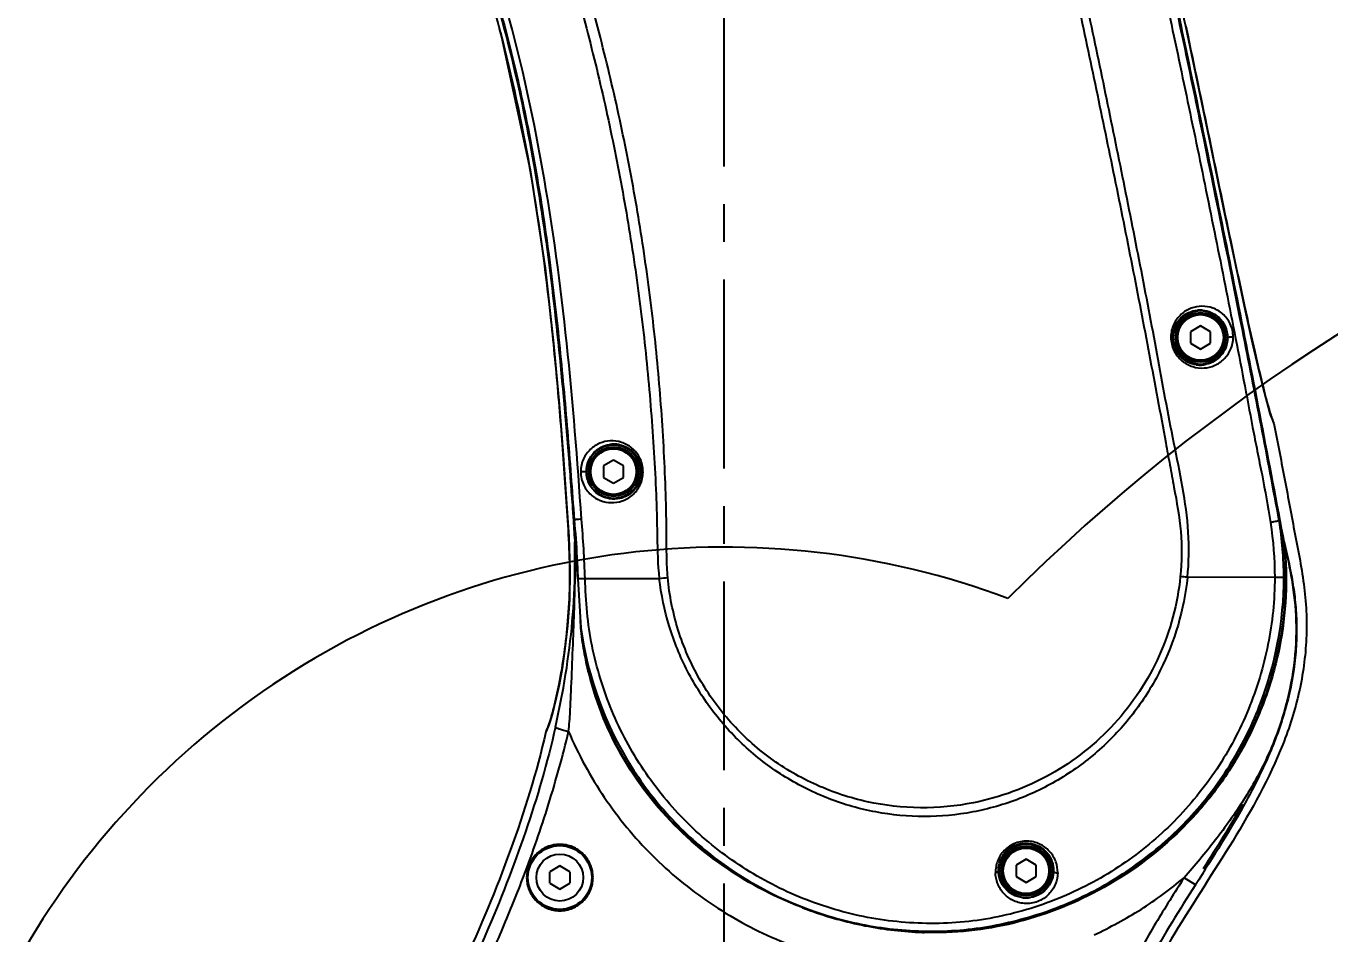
# Model space of a CAD drawing. Header units: millimetres. Extents: x 5828 to 6704, y 123 to 421.
# Drawn here: x 6597.59 to 6610.55, y 342.45 to 351.47 of the extents above; entities that cross this region are included whole.
import ezdxf

# ---------------------------------------------------------------- set-up
doc = ezdxf.new("R2010")
doc.units = ezdxf.units.MM
doc.linetypes.add('CENTER', pattern=[0.6, 0.375, -0.075, 0.075, -0.075])
for name, color, linetype in [('中心线', 7, 'Continuous'), ('外形图', 7, 'Continuous'), ('尺寸标注', 7, 'Continuous'), ('运动范围', 7, 'Continuous')]:
    doc.layers.add(name, color=color, linetype=linetype)
doc.styles.add('微软雅黑', font='msyh.ttc', dxfattribs={"height": 1.5})
doc.dimstyles.new('尺寸标注_1_15比例', dxfattribs={"dimtxt": 1.5, "dimasz": 1.25, "dimexe": 0.5, "dimexo": 0.4, "dimgap": 0.5, "dimtad": 1, "dimdec": 1, "dimlfac": 15, "dimdsep": 46, "dimtxsty": '微软雅黑', "dimcen": 0.09, "dimadec": 0, "dimazin": 0, "dimtp": 0.01, "dimtm": 0.01, "dimtfac": 1, "dimtdec": 1, "dimtofl": 0, "dimtmove": 0, "dimatfit": 3, "dimfxl": 1, "dimtolj": 1, "dimarcsym": 0})

# ---------------------------------------------------------------- blocks, each defined once
blk = doc.blocks.new('*D957')
at = {"layer": 'Defpoints', "color": 0}
for p in [(6604.527, 374.621), (6612.86, 316.241), (6654.467, 316.241)]:
    blk.add_point(p, dxfattribs=at)
at = {"layer": '尺寸标注', "color": 0, "lineweight": -2}
for p, q in [((6604.927, 374.621), (6654.967, 374.621)), ((6654.467, 373.371), (6654.467, 317.491)), ((6613.26, 316.241), (6654.967, 316.241))]:
    blk.add_line(p, q, dxfattribs=at)
at = {"layer": '尺寸标注', "color": 0}
for points in [[(6654.675, 373.371), (6654.259, 373.371), (6654.467, 374.621)], [(6654.259, 317.491), (6654.675, 317.491), (6654.467, 316.241)]]:
    blk.add_solid(points, dxfattribs=at)
at = {"layer": '尺寸标注', "color": 0, "insert": (6653.191, 345.431), "char_height": 1.5, "attachment_point": 5, "rotation": 90, "style": '微软雅黑'}
blk.add_mtext('\\A1;875.7', dxfattribs=at)

msp = doc.modelspace()

# ---------------------------------------------------------------- linework, layer by layer
at = {"layer": '中心线', "linetype": 'CENTER', "ltscale": 5}
msp.add_line((6604.5266, 314.0742), (6604.5266, 362.7169), dxfattribs=at)
at = {"layer": '外形图'}
for p, q in [((6602.3041, 351.4074), (6602.3041, 351.4074)), ((6609.1132, 351.4689), (6609.1325, 351.3776)), ((6609.1132, 351.4689), (6609.1324, 351.3776)), ((6609.1132, 351.4689), (6609.1133, 351.4689)), ((6602.3733, 351.3172), (6602.378, 351.2987)), ((6609.26, 348.4893), (6609.1607, 348.432)), ((6609.1607, 348.432), (6609.1607, 348.3173)), ((6609.3593, 348.432), (6609.26, 348.4893)), ((6609.3593, 348.3173), (6609.3593, 348.432)), ((6609.1607, 348.3173), (6609.26, 348.26)), ((6609.26, 348.26), (6609.3593, 348.3173)), ((6603.4266, 347.156), (6603.3273, 347.0986)), ((6603.5259, 347.0986), (6603.4266, 347.156)), ((6603.3273, 347.0986), (6603.3273, 346.984)), ((6603.3273, 346.984), (6603.4266, 346.9266)), ((6603.4266, 346.9266), (6603.5259, 346.984)), ((6603.5259, 346.984), (6603.5259, 347.0986)), ((6603.0375, 346.3997), (6603.0419, 346.343)), ((6603.0384, 346.3997), (6603.0419, 346.343)), ((6603.0466, 346.333), (6603.0407, 346.3999)), ((6603.0459, 346.3329), (6603.0407, 346.3999)), ((6603.0451, 346.3432), (6603.0418, 346.343)), ((6603.042, 346.3365), (6603.0418, 346.343)), ((6603.0457, 346.3366), (6603.0424, 346.3363)), ((6610.0667, 346.4479), (6610.0775, 346.4014)), ((6610.0775, 346.4014), (6610.0792, 346.3942)), ((6610.0792, 346.3938), (6610.078, 346.4002)), ((6610.0916, 346.3426), (6610.0805, 346.4007)), ((6610.0916, 346.3426), (6610.0805, 346.4007)), ((6610.0814, 346.3407), (6610.0914, 346.3426)), ((6610.0823, 346.321), (6610.0941, 346.3221)), ((6603.0439, 346.1811), (6603.0438, 346.1919)), ((6603.0449, 346.1854), (6603.0448, 346.196)), ((6603.0548, 346.18), (6603.054, 346.1905)), ((6603.0564, 346.1802), (6603.0555, 346.1907)), ((6603.0579, 346.1803), (6603.0571, 346.1908)), ((6603.0595, 346.1804), (6603.0587, 346.1909)), ((6603.0626, 346.1912), (6603.0631, 346.1807)), ((6603.0632, 346.1807), (6603.0645, 346.1532)), ((6603.0645, 346.1532), (6603.0706, 345.9752)), ((6603.0706, 345.9752), (6603.1029, 345.4894)), ((6603.1445, 345.9783), (6603.8815, 345.981)), ((6609.9972, 345.991), (6609.1294, 345.9911)), ((6603.1004, 345.5096), (6603.103, 345.4899)), ((6602.8933, 343.1226), (6602.794, 343.0653)), ((6602.9926, 343.0653), (6602.8933, 343.1226)), ((6607.5266, 343.1893), (6607.4273, 343.132)), ((6607.4273, 343.132), (6607.4273, 343.0173)), ((6607.6259, 343.132), (6607.5266, 343.1893)), ((6607.6259, 343.0173), (6607.6259, 343.132)), ((6602.794, 342.9506), (6602.794, 343.0653)), ((6602.9926, 343.0653), (6602.9926, 342.9506)), ((6607.4273, 343.0173), (6607.5266, 342.96)), ((6607.5266, 342.96), (6607.6259, 343.0173)), ((6609.2094, 342.935), (6609.0969, 343.0065)), ((6602.794, 342.9506), (6602.8933, 342.8933)), ((6602.8933, 342.8933), (6602.9926, 342.9506))]:
    msp.add_line(p, q, dxfattribs=at)
for points in [[(6602.3041, 351.4074), (6602.5988, 350.041), (6602.7462, 349.0633), (6602.8311, 348.3155), (6602.8873, 347.7111), (6602.9272, 347.2052), (6602.9573, 346.7715), (6602.9818, 346.3939), (6602.9931, 346.0618), (6602.9878, 345.7687), (6602.9698, 345.5103), (6602.9442, 345.2832), (6602.9149, 345.0867), (6602.8852, 344.9233), (6602.8579, 344.7947), (6602.8342, 344.6962), (6602.8139, 344.6202), (6602.7972, 344.5643), (6602.7842, 344.526), (6602.7748, 344.5021)], [(6609.9737, 347.5636), (6609.9663, 347.582), (6609.9534, 347.6201), (6609.9352, 347.6804), (6609.9109, 347.7691), (6609.8788, 347.8949), (6609.8366, 348.0695), (6609.7813, 348.3093), (6609.708, 348.6389), (6609.6101, 349.0926), (6609.4927, 349.6489), (6609.345, 350.3625), (6609.1133, 351.4689)], [(6602.373, 351.3171), (6602.3749, 351.3107), (6602.3775, 351.2986)]]:
    msp.add_lwpolyline(points, dxfattribs=at)
for centre, radius in [((6609.26, 348.3746), 0.267), ((6609.26, 348.3746), 0.247), ((6609.26, 348.3746), 0.2333), ((6609.26, 348.3746), 0.2267), ((6603.4266, 347.0413), 0.267), ((6603.4266, 347.0413), 0.247), ((6603.4266, 347.0413), 0.2333), ((6603.4266, 347.0413), 0.2267), ((6602.8933, 343.008), 0.3167), ((6602.8933, 343.008), 0.2333), ((6607.5266, 343.0746), 0.267), ((6607.5266, 343.0746), 0.247), ((6607.5266, 343.0746), 0.2333), ((6607.5266, 343.0746), 0.2267)]:
    msp.add_circle(centre, radius, dxfattribs=at)
for centre, radius, start, end in [((6362.8368, 299.3881), 251.723, 11.940568, 12.134431), ((6589.4948, 348.0607), 13.2394, 14.64262, 18.31729), ((6609.256, 348.3742), 0.2731, 85.11193, 95.79687), ((6609.2564, 348.3731), 0.2725, 261.93553, 283.20922), ((6611.7658, 348.1813), 1.8981, 196.86952, 197.9067), ((6609.8576, 347.4957), 0.1345, 21.24886, 31.42902), ((6609.8613, 347.4972), 0.1304, 10.62164, 21.22711), ((6603.4307, 347.0426), 0.2729, 78.69544, 99.58312), ((6578.7845, 345.799), 24.2636, 1.41908, 1.80319), ((6594.1114, 346.1494), 8.9325, 0.27258, 1.2004), ((6571.3292, 343.4164), 31.8473, 4.9974, 5.26042), ((6590.685, 346.0583), 12.3606, 0.63824, 1.28876), ((6586.3303, 344.8411), 16.7827, 4.61317, 5.10005), ((6609.9022, 346.3075), 0.1925, 4.36974, 10.5057), ((6595.9527, 346.1546), 7.0913, 358.55846, 0.07251), ((6595.3483, 346.1566), 7.6956, 0.05171, 0.18195), ((6593.8145, 346.0888), 9.231, 359.31486, 0.59929), ((6593.7861, 345.3704), 9.3056, 3.79247, 4.99193), ((6595.7828, 345.6024), 7.2997, 3.54464, 4.54201), ((6596.3015, 346.1466), 6.7423, 358.36459, 358.55159), ((6592.3983, 346.1041), 10.6472, 359.1335, 359.32383), ((6597.4783, 345.7112), 5.6007, 3.20883, 3.5057), ((6596.767, 345.673), 6.313, 2.74439, 3.19352), ((6603.2188, 354.2376), 8.2831, 274.58924, 275.17381), ((6608.1603, 336.7895), 9.2525, 83.98783, 84.42828), ((6606.3616, 345.8277), 3.2779, 184.57653, 185.56152), ((6606.2696, 345.8497), 3.1879, 185.71626, 186.12097), ((6606.3313, 345.8248), 3.2475, 185.56247, 185.93062), ((6606.2812, 345.8509), 3.1995, 186.12094, 186.48533), ((6601.8544, 344.8463), 0.9843, 340.29521, 341.49799), ((6602.8846, 344.4245), 0.1337, 156.20386, 166.93716), ((6606.5335, 346.0556), 3.6031, 298.09951, 298.28084), ((6606.6532, 346.2254), 3.7669, 248.83653, 249.65265), ((6607.5252, 343.0791), 0.2741, 263.18677, 279.29289), ((6606.6557, 346.2341), 3.7759, 249.66307, 258.26062), ((6606.6509, 346.2111), 3.7524, 258.26217, 259.05428), ((6606.629, 346.0787), 3.6183, 258.99566, 267.88972), ((6606.6183, 345.9055), 3.4448, 267.96196, 268.23636)]:
    msp.add_arc(centre, radius, start, end, dxfattribs=at)
for points, knots in [([(6603.8012, 359.0355), (6603.5134, 358.9751), (6602.9507, 358.7809), (6602.2049, 358.2929), (6601.6063, 357.632), (6601.1859, 356.8464), (6601.0107, 356.1233), (6600.9806, 355.5344), (6601.0078, 355.1662), (6601.0576, 354.8757), (6601.1072, 354.6603), (6601.1705, 354.4485), (6601.2488, 354.2417), (6601.34, 354.0404), (6601.4728, 353.7776), (6601.6404, 353.4498), (6601.8165, 353.0444), (6601.9789, 352.6336), (6602.1248, 352.2166), (6602.2994, 351.654), (6602.4826, 350.9405), (6602.6546, 350.0737), (6602.7881, 349.2002), (6602.8734, 348.4689), (6602.9304, 347.8827), (6602.9824, 347.296), (6603.0134, 346.8554), (6603.0361, 346.5618)], [0, 0, 0, 0, 0.062446, 0.124886, 0.1873304, 0.2497757, 0.3122071, 0.3434755, 0.374735, 0.3903714, 0.4060092, 0.4216426, 0.4372793, 0.4529114, 0.4685431, 0.499806, 0.5310685, 0.5623302, 0.5935935, 0.624857, 0.6873759, 0.7498974, 0.812421, 0.8749458, 0.9062095, 0.9374732, 1, 1, 1, 1]), ([(6610.0425, 346.5507), (6610.0124, 346.7095), (6609.9535, 347.0272), (6609.8306, 347.6618), (6609.6147, 348.7721), (6609.3582, 350.0392), (6609.0942, 351.3046), (6608.8924, 352.2529), (6608.687, 353.2005), (6608.4778, 354.1472), (6608.3014, 354.9356), (6608.1575, 355.5658), (6608.067, 355.9596), (6607.9962, 356.2751), (6607.938, 356.5106), (6607.8683, 356.7429), (6607.781, 356.9694), (6607.6774, 357.1891), (6607.5194, 357.4718), (6607.2869, 357.8041), (6606.9559, 358.1609), (6606.4546, 358.5708), (6605.729, 358.9486), (6604.7702, 359.1475), (6604.117, 359.1018), (6603.8012, 359.0355)], [0, 0, 0, 0, 0.0312559, 0.0625123, 0.1250252, 0.2500508, 0.3125638, 0.3750768, 0.43759, 0.500102, 0.5626187, 0.5938647, 0.625127, 0.6407777, 0.656416, 0.6720337, 0.6876667, 0.7033226, 0.7189832, 0.7502583, 0.7815293, 0.8128035, 0.8752031, 0.9375971, 1, 1, 1, 1]), ([(6603.8153, 358.9691), (6604.1285, 359.0337), (6604.7768, 359.0749), (6605.7257, 358.8676), (6606.4395, 358.4815), (6606.9291, 358.066), (6607.2504, 357.706), (6607.5189, 357.3055), (6607.7319, 356.8723), (6607.8744, 356.4118), (6607.9635, 356.0213), (6608.0335, 355.7085), (6608.0875, 355.4743), (6608.1417, 355.2402), (6608.2483, 354.7714), (6608.4083, 354.0684), (6608.6155, 353.1296), (6608.82, 352.1902), (6609.0211, 351.2501), (6609.2183, 350.3092), (6609.3784, 349.5242), (6609.504, 348.8957), (6609.5971, 348.4241), (6609.6887, 347.9522), (6609.7626, 347.5585), (6609.8236, 347.2439), (6609.8871, 346.9298), (6609.9321, 346.6936), (6609.9559, 346.5351)], [0, 0, 0, 0, 0.0624001, 0.1247986, 0.1871984, 0.218475, 0.2497449, 0.281019, 0.3122892, 0.3435463, 0.3748129, 0.3904402, 0.4060697, 0.4217001, 0.4373298, 0.4998482, 0.5623669, 0.6248856, 0.6874043, 0.749923, 0.8124418, 0.843701, 0.8749607, 0.9062198, 0.9374776, 0.953109, 0.9687432, 1, 1, 1, 1]), ([(6603.109, 346.5688), (6603.0681, 347.1511), (6602.9787, 348.3154), (6602.7458, 350.052), (6602.4299, 351.4799), (6602.0727, 352.5916), (6601.7567, 353.4098), (6601.4076, 354.0528), (6601.2093, 354.6036), (6601.0788, 355.1737), (6601.0582, 355.9111), (6601.2509, 356.773), (6601.6531, 357.56), (6602.2397, 358.221), (6602.9728, 358.7139), (6603.5302, 358.9086), (6603.8153, 358.9691)], [0, 0, 0, 0, 0.1250585, 0.2501222, 0.3751589, 0.4376912, 0.5002253, 0.5627554, 0.5940458, 0.6253325, 0.6877817, 0.7502321, 0.8126718, 0.8751154, 0.9375565, 1, 1, 1, 1]), ([(6603.8652, 358.1488), (6603.5966, 358.0797), (6603.078, 357.8537), (6602.4494, 357.289), (6602.098, 356.6768), (6601.9399, 356.1426), (6601.8857, 355.7269), (6601.8951, 355.3082), (6601.9687, 354.8952), (6602.1126, 354.5024), (6602.251, 354.1839), (6602.3537, 353.9255), (6602.4513, 353.6652), (6602.5728, 353.3395), (6602.7093, 352.9454), (6602.8828, 352.417), (6603.0814, 351.7505), (6603.2888, 350.9423), (6603.4654, 350.1266), (6603.6105, 349.3048), (6603.7043, 348.6157), (6603.764, 348.0627), (6603.8006, 347.6472), (6603.8286, 347.231), (6603.8475, 346.884), (6603.8574, 346.6061), (6603.8612, 346.3281), (6603.8659, 346.1191), (6603.8815, 345.981)], [0, 0, 0, 0, 0.062364, 0.1246879, 0.1870071, 0.2182805, 0.2495561, 0.2808684, 0.3121444, 0.3434064, 0.3746635, 0.3902883, 0.4059213, 0.4371849, 0.4684486, 0.4997144, 0.5622481, 0.6247865, 0.6873276, 0.74987, 0.8124104, 0.8436798, 0.8749472, 0.9062122, 0.9374683, 0.9531015, 0.9687472, 1, 1, 1, 1]), ([(6609.1294, 345.9911), (6609.1457, 346.1399), (6609.1496, 346.4412), (6609.0868, 346.8868), (6608.9937, 347.3264), (6608.9097, 347.7677), (6608.829, 348.2095), (6608.7471, 348.651), (6608.6615, 349.0918), (6608.5445, 349.679), (6608.3969, 350.4129), (6608.2149, 351.2924), (6608.0276, 352.1709), (6607.8654, 352.9016), (6607.7327, 353.4855), (6607.6331, 353.9234), (6607.5321, 354.361), (6607.428, 354.7979), (6607.3216, 355.2341), (6607.2163, 355.6707), (6607.1297, 356.0348), (6607.0542, 356.3247), (6606.961, 356.6097), (6606.7935, 356.947), (6606.5307, 357.3135), (6606.2099, 357.6309), (6605.8404, 357.8893), (6605.4326, 358.0818), (6604.9975, 358.2012), (6604.5485, 358.2449), (6604.2482, 358.2223), (6604.1004, 358.1981)], [0, 0, 0, 0, 0.0312559, 0.0624964, 0.0937798, 0.1250439, 0.1562855, 0.1875249, 0.2187731, 0.2500265, 0.3125294, 0.375029, 0.4375295, 0.5000294, 0.5312792, 0.5625284, 0.5937779, 0.6250299, 0.6562815, 0.6875232, 0.7187778, 0.7344169, 0.7500355, 0.7813067, 0.8125772, 0.8438043, 0.8750367, 0.9062587, 0.9374927, 0.9687432, 1, 1, 1, 1]), ([(6603.9657, 345.9882), (6603.9594, 346.0574), (6603.9541, 346.1964), (6603.9538, 346.4743), (6603.9473, 346.8217), (6603.9291, 347.2383), (6603.9037, 347.6545), (6603.8696, 348.0702), (6603.8125, 348.6233), (6603.721, 349.3126), (6603.5776, 350.1346), (6603.4018, 350.9503), (6603.1935, 351.7583), (6602.9926, 352.4239), (6602.8154, 352.951), (6602.6984, 353.2782), (6602.5998, 353.5381), (6602.5232, 353.7319), (6602.4453, 353.9253), (6602.3663, 354.1181), (6602.284, 354.3096), (6602.1987, 354.4997), (6602.118, 354.692), (6602.0526, 354.8902), (6602.0049, 355.0935), (6601.9637, 355.3687), (6601.9512, 355.8557), (6602.11, 356.5439), (6602.5567, 357.2608), (6603.2078, 357.7981), (6603.735, 358.0012), (6604.006, 358.0583)], [0, 0, 0, 0, 0.0156392, 0.0312762, 0.0625524, 0.0938337, 0.1251187, 0.1564066, 0.1876971, 0.2502801, 0.312867, 0.3754551, 0.4380396, 0.5006168, 0.5319033, 0.5631867, 0.5788267, 0.5944653, 0.6101037, 0.6257402, 0.6413746, 0.6570097, 0.6726441, 0.6882849, 0.7039309, 0.7195793, 0.7508494, 0.8131371, 0.8753895, 0.9376675, 1, 1, 1, 1]), ([(6604.006, 358.0583), (6604.1519, 358.0884), (6604.4497, 358.1235), (6604.8981, 358.099), (6605.3358, 357.9987), (6605.7493, 357.8239), (6606.1259, 357.5799), (6606.4553, 357.2745), (6606.7235, 356.9143), (6606.8934, 356.5801), (6606.9873, 356.2967), (6607.0431, 356.0799), (6607.0945, 355.8621), (6607.1628, 355.5717), (6607.2503, 355.2092), (6607.3539, 354.7738), (6607.4541, 354.3376), (6607.5861, 353.7556), (6607.751, 353.0281), (6607.9439, 352.154), (6608.1314, 351.2787), (6608.3154, 350.4027), (6608.494, 349.5255), (6608.6389, 348.7938), (6608.7502, 348.2075), (6608.8327, 347.7676), (6608.9021, 347.4011), (6608.9548, 347.1074), (6609.0096, 346.8143), (6609.0786, 346.447), (6609.0732, 346.1465), (6609.0586, 345.9982)], [0, 0, 0, 0, 0.0312362, 0.0624626, 0.0936724, 0.1248687, 0.1560621, 0.1872634, 0.2184794, 0.2497095, 0.2653399, 0.2809736, 0.2966045, 0.3122357, 0.3434987, 0.374762, 0.4060255, 0.4372893, 0.4998176, 0.5623467, 0.6248762, 0.6874059, 0.7499354, 0.8124646, 0.8437291, 0.8749934, 0.9062575, 0.9218895, 0.9375209, 0.9687761, 1, 1, 1, 1]), ([(6610.078, 346.4002), (6609.991, 346.8558), (6609.8197, 347.7677), (6609.5487, 349.1327), (6609.2709, 350.4964), (6608.9846, 351.8583), (6608.6904, 353.2185), (6608.4653, 354.2377), (6608.3116, 354.9164), (6608.2351, 355.2558), (6608.1585, 355.5951), (6608.0806, 355.9343), (6608.0032, 356.2736), (6607.9187, 356.6114), (6607.8038, 356.9407), (6607.7032, 357.1503), (6607.648, 357.2525)], [0, 0, 0, 0, 0.1249924, 0.2499848, 0.3749772, 0.4999696, 0.6249619, 0.7499539, 0.781202, 0.8124528, 0.8436972, 0.8749371, 0.9062135, 0.9374788, 0.9687099, 1, 1, 1, 1]), ([(6610.0805, 346.4007), (6610.0033, 346.8056), (6609.8499, 347.6157), (6609.6122, 348.8293), (6609.3667, 350.0414), (6609.0314, 351.6559), (6608.7263, 353.066), (6608.4591, 354.2735), (6608.3468, 354.7764), (6608.2544, 355.1781), (6608.185, 355.4794), (6608.1175, 355.7812), (6608.0749, 355.9829), (6608.0525, 356.0835)], [0, 0, 0, 0, 0.1249987, 0.249997, 0.3749958, 0.4999943, 0.7499901, 0.8124906, 0.8749897, 0.9062366, 0.9374847, 0.9687389, 1, 1, 1, 1]), ([(6601.0694, 354.8001), (6601.089, 354.7117), (6601.1344, 354.536), (6601.2249, 354.2793), (6601.3366, 354.0313), (6601.4599, 353.7891), (6601.5825, 353.5465), (6601.6973, 353.3001), (6601.8046, 353.0503), (6601.906, 352.7982), (6602.0022, 352.5439), (6602.1218, 352.2018), (6602.2564, 351.7692), (6602.3975, 351.2441), (6602.5194, 350.7143), (6602.6238, 350.1807), (6602.7139, 349.6446), (6602.7906, 349.1064), (6602.8552, 348.5667), (6602.9093, 348.0258), (6602.9512, 347.5747), (6602.9801, 347.2135), (6602.9997, 346.9424), (6603.0205, 346.6714), (6603.0345, 346.4908), (6603.0406, 346.4004)], [0, 0, 0, 0, 0.0312542, 0.0625057, 0.0937544, 0.1250063, 0.1562544, 0.1875051, 0.2187548, 0.250006, 0.2812561, 0.3125066, 0.3750063, 0.4375047, 0.5000049, 0.5625057, 0.6250062, 0.687506, 0.7500054, 0.8125039, 0.8750032, 0.9062519, 0.9375012, 0.9687509, 1, 1, 1, 1]), ([(6601.3193, 354.0699), (6601.3695, 353.9574), (6601.477, 353.7358), (6601.6441, 353.4066), (6601.7982, 353.071), (6601.9345, 352.7276), (6602.0583, 352.3794), (6602.2112, 351.9111), (6602.3123, 351.5557), (6602.3733, 351.3172)], [0, 0, 0, 0, 0.125074, 0.2500155, 0.3748992, 0.4999081, 0.6250138, 0.7500702, 1, 1, 1, 1]), ([(6602.378, 351.2987), (6602.4797, 350.899), (6602.6478, 350.0905), (6602.8258, 348.8654), (6602.9457, 347.6337), (6603.0128, 346.8114), (6603.0384, 346.3997)], [0, 0, 0, 0, 0.2499987, 0.499998, 0.7499985, 1, 1, 1, 1]), ([(6609.1325, 351.3776), (6609.2097, 351.0117), (6609.3616, 350.2839), (6609.5467, 349.386), (6609.693, 348.7044), (6609.7906, 348.2634), (6609.8734, 347.9113), (6609.9251, 347.7102), (6609.9494, 347.6304)], [0, 0, 0, 0, 0.2924729, 0.5815313, 0.7170237, 0.8377068, 0.9347852, 1, 1, 1, 1]), ([(6602.7878, 344.5339), (6602.8051, 344.5855), (6602.8411, 344.7163), (6602.9163, 345.0553), (6602.9725, 345.4634), (6602.9969, 345.9146), (6602.9903, 346.279), (6602.9661, 346.6499), (6602.9402, 347.0253), (6602.9131, 347.4032), (6602.8818, 347.7826), (6602.8472, 348.1627), (6602.7693, 348.9243), (6602.6837, 349.5575), (6602.5954, 350.0606)], [0, 0, 0, 0, 0.0293121, 0.0730189, 0.187079, 0.2506891, 0.3163571, 0.3832977, 0.4509824, 0.5190929, 0.5874805, 0.6560559, 0.7247497, 1, 1, 1, 1]), ([(6609.5847, 348.3789), (6609.5841, 348.4015), (6609.5796, 348.4465), (6609.5509, 348.5289), (6609.4873, 348.6125), (6609.385, 348.672), (6609.2737, 348.6909), (6609.1623, 348.6702), (6609.0609, 348.6087), (6608.9855, 348.5073), (6608.9657, 348.4214), (6608.9659, 348.3775)], [0, 0, 0, 0, 0.0703453, 0.1401938, 0.2702025, 0.3884257, 0.50145, 0.615337, 0.7349262, 0.8631822, 1, 1, 1, 1]), ([(6608.9832, 348.3746), (6608.9833, 348.4115), (6608.9982, 348.4836), (6609.0577, 348.5705), (6609.138, 348.6264), (6609.1987, 348.6429), (6609.2284, 348.6459)], [0, 0, 0, 0, 0.2778839, 0.5364117, 0.7750315, 1, 1, 1, 1]), ([(6609.2792, 348.6463), (6609.3088, 348.6438), (6609.3694, 348.6284), (6609.4511, 348.5739), (6609.5131, 348.4865), (6609.5289, 348.4125), (6609.5291, 348.3746)], [0, 0, 0, 0, 0.2210008, 0.4557389, 0.7176122, 1, 1, 1, 1]), ([(6608.9659, 348.3775), (6608.9661, 348.3549), (6608.9708, 348.3096), (6608.9997, 348.2251), (6609.0672, 348.1379), (6609.1773, 348.0781), (6609.2944, 348.0644), (6609.4046, 348.0919), (6609.4987, 348.1562), (6609.5677, 348.2546), (6609.5842, 348.3366), (6609.5847, 348.3789)], [0, 0, 0, 0, 0.0703958, 0.14058, 0.2757996, 0.402324, 0.520792, 0.634563, 0.7483343, 0.8681144, 1, 1, 1, 1]), ([(6608.9832, 348.3746), (6608.9831, 348.3751), (6608.981, 348.3758), (6608.9779, 348.3765), (6608.9724, 348.3771), (6608.9683, 348.3774), (6608.9659, 348.3775)], [0, 0, 0, 0, 0.0881563, 0.2906025, 0.6014915, 1, 1, 1, 1]), ([(6609.2181, 348.1032), (6609.1889, 348.1074), (6609.1293, 348.126), (6609.0516, 348.1841), (6608.9964, 348.2705), (6608.9831, 348.3399), (6608.9832, 348.3746)], [0, 0, 0, 0, 0.2272855, 0.4716044, 0.7321606, 1, 1, 1, 1]), ([(6609.5291, 348.3746), (6609.5292, 348.3405), (6609.517, 348.275), (6609.4678, 348.1935), (6609.3998, 348.1361), (6609.3461, 348.1142), (6609.3186, 348.1078)], [0, 0, 0, 0, 0.2802138, 0.5322452, 0.76808, 1, 1, 1, 1]), ([(6609.5291, 348.3746), (6609.5291, 348.3754), (6609.5313, 348.3768), (6609.5378, 348.3787), (6609.5505, 348.3802), (6609.5671, 348.3805), (6609.5791, 348.3798), (6609.5847, 348.3789)], [0, 0, 0, 0, 0.0388777, 0.1154165, 0.3719589, 0.7004101, 1, 1, 1, 1]), ([(6609.9898, 347.5213), (6610.0238, 347.3441), (6610.0746, 347.0782), (6610.1418, 346.7236), (6610.1913, 346.4574), (6610.2438, 346.1918), (6610.2894, 345.9249), (6610.3145, 345.6549), (6610.3149, 345.2937), (6610.2537, 344.8443), (6610.0334, 344.1544), (6609.591, 343.3617), (6608.991, 342.464), (6608.5576, 341.6657), (6608.3494, 340.9721), (6608.2919, 340.5224), (6608.2951, 340.1611), (6608.3204, 339.8913), (6608.3672, 339.6243), (6608.4134, 339.4497), (6608.4364, 339.3624)], [0, 0, 0, 0, 0.0625231, 0.0937885, 0.1250512, 0.1563165, 0.1875826, 0.218846, 0.2501072, 0.3125745, 0.3750646, 0.49999, 0.6250539, 0.7499644, 0.8124573, 0.8749325, 0.9061973, 0.9374676, 0.9687311, 1, 1, 1, 1]), ([(6609.9596, 347.5977), (6609.9649, 347.5815), (6609.9738, 347.5557), (6609.9842, 347.5301), (6609.9898, 347.5213)], [0, 0, 0, 0, 0.6204198, 1, 1, 1, 1]), ([(6603.7201, 347.0398), (6603.7197, 347.0628), (6603.7149, 347.1087), (6603.6923, 347.1734), (6603.6568, 347.2298), (6603.5986, 347.29), (6603.51, 347.3386), (6603.3956, 347.3533), (6603.2866, 347.3285), (6603.191, 347.2666), (6603.1323, 347.186), (6603.1055, 347.1065), (6603.101, 347.0623), (6603.1006, 347.0396)], [0, 0, 0, 0, 0.0715234, 0.142167, 0.2109242, 0.2770843, 0.4007806, 0.5163006, 0.6279854, 0.7412363, 0.8630018, 0.9296808, 1, 1, 1, 1]), ([(6603.1574, 347.0413), (6603.1574, 347.078), (6603.1715, 347.1479), (6603.2268, 347.232), (6603.3004, 347.2878), (6603.3569, 347.3069), (6603.3853, 347.3117)], [0, 0, 0, 0, 0.2877097, 0.5414536, 0.7739483, 1, 1, 1, 1]), ([(6603.4842, 347.3102), (6603.5116, 347.3047), (6603.5672, 347.2844), (6603.6395, 347.2269), (6603.6916, 347.1428), (6603.7043, 347.0754), (6603.7042, 347.0413)], [0, 0, 0, 0, 0.2237381, 0.4654678, 0.7267721, 1, 1, 1, 1]), ([(6603.1574, 347.0413), (6603.1573, 347.0407), (6603.1546, 347.0406), (6603.151, 347.0398), (6603.1443, 347.0395), (6603.133, 347.0389), (6603.1181, 347.0389), (6603.1061, 347.0392), (6603.1004, 347.0396)], [0, 0, 0, 0, 0.0301347, 0.1056634, 0.2215082, 0.368274, 0.7033128, 1, 1, 1, 1]), ([(6603.1006, 347.0396), (6603.1013, 347.0167), (6603.1056, 346.9714), (6603.1344, 346.8901), (6603.1959, 346.8082), (6603.2948, 346.7482), (6603.4044, 346.7266), (6603.5169, 346.7443), (6603.6214, 346.8043), (6603.7, 346.9069), (6603.7204, 346.995), (6603.7201, 347.0398)], [0, 0, 0, 0, 0.0714438, 0.1405575, 0.2666326, 0.3817777, 0.4935747, 0.6079402, 0.7293083, 0.8602915, 1, 1, 1, 1]), ([(6603.4667, 346.7701), (6603.4322, 346.7655), (6603.3601, 346.7698), (6603.2593, 346.8184), (6603.179, 346.9112), (6603.1575, 346.9965), (6603.1574, 347.0413)], [0, 0, 0, 0, 0.2263278, 0.4558521, 0.7090304, 1, 1, 1, 1]), ([(6603.7042, 347.0413), (6603.7042, 347.0051), (6603.6898, 346.9341), (6603.6324, 346.8479), (6603.5545, 346.7916), (6603.4956, 346.7739), (6603.4667, 346.7701)], [0, 0, 0, 0, 0.2778732, 0.5376469, 0.7768689, 1, 1, 1, 1]), ([(6603.7042, 347.0413), (6603.7044, 347.0409), (6603.7063, 347.0409), (6603.7091, 347.0403), (6603.7142, 347.0401), (6603.718, 347.0399), (6603.7202, 347.0398)], [0, 0, 0, 0, 0.0790398, 0.2801467, 0.5938738, 1, 1, 1, 1]), ([(6603.1089, 346.5688), (6603.0989, 346.5679), (6603.0816, 346.5662), (6603.0591, 346.5647), (6603.0451, 346.5628), (6603.0378, 346.5628), (6603.036, 346.5617)], [0, 0, 0, 0, 0.4085079, 0.7176176, 0.9166673, 1, 1, 1, 1]), ([(6603.1445, 345.9783), (6603.1404, 346.0768), (6603.1325, 346.2739), (6603.1163, 346.4705), (6603.109, 346.5688)], [0, 0, 0, 0, 0.4999735, 1, 1, 1, 1]), ([(6610.0416, 346.5534), (6610.0392, 346.5522), (6610.0306, 346.5505), (6610.0135, 346.5464), (6609.9875, 346.5413), (6609.9674, 346.5373), (6609.956, 346.5351)], [0, 0, 0, 0, 0.0934811, 0.2968294, 0.6029892, 1, 1, 1, 1]), ([(6610.0417, 346.5534), (6610.0418, 346.5529), (6610.0419, 346.5524), (6610.0423, 346.5504), (6610.0426, 346.5507)], [0, 0, 0, 0, 0.573219, 1, 1, 1, 1]), ([(6610.0426, 346.5507), (6610.0445, 346.5423), (6610.0526, 346.508), (6610.0606, 346.4737), (6610.0667, 346.4479)], [0, 0, 0, 0, 0.2460435, 1, 1, 1, 1]), ([(6610.0792, 346.3942), (6610.0988, 346.2201), (6610.1161, 345.8685), (6610.0589, 345.3437), (6609.9228, 344.8337), (6609.7142, 344.3488), (6609.4348, 343.9004), (6608.9777, 343.3675), (6608.5484, 343.0483), (6608.2406, 342.8826)], [0, 0, 0, 0, 0.125048, 0.250108, 0.375182, 0.5002979, 0.6254175, 0.7505538, 1, 1, 1, 1]), ([(6610.0914, 346.3426), (6610.1182, 346.2266), (6610.1593, 346.0456), (6610.1987, 345.7923), (6610.2157, 345.5817), (6610.2153, 345.3605), (6610.1906, 345.0525), (6610.1097, 344.6618), (6609.9412, 344.2068), (6609.6475, 343.624), (6609.3844, 343.2105), (6609.2094, 342.935)], [0, 0, 0, 0, 0.0978401, 0.1524676, 0.2105249, 0.2713186, 0.3341181, 0.4642436, 0.5976683, 0.7317437, 1, 1, 1, 1]), ([(6610.0941, 346.3221), (6610.1102, 346.1502), (6610.1211, 345.8035), (6610.0562, 345.2874), (6609.9153, 344.7869), (6609.7039, 344.3118), (6609.4239, 343.8734), (6608.9693, 343.352), (6608.5449, 343.04), (6608.2412, 342.8775)], [0, 0, 0, 0, 0.1250938, 0.2501654, 0.375249, 0.5003319, 0.6254119, 0.7504946, 1, 1, 1, 1]), ([(6610.0942, 346.3222), (6610.1209, 346.2042), (6610.175, 345.9522), (6610.2202, 345.5476), (6610.1977, 345.1043), (6610.1002, 344.6468), (6609.959, 344.2724), (6609.8133, 343.9842), (6609.6888, 343.7755), (6609.5529, 343.5742), (6609.4083, 343.379), (6609.2561, 343.1898), (6609.1496, 343.0679), (6609.0969, 343.0065)], [0, 0, 0, 0, 0.1000355, 0.2130069, 0.3356865, 0.465367, 0.5984094, 0.665332, 0.7322731, 0.7992155, 0.8661496, 0.9330654, 1, 1, 1, 1]), ([(6602.8497, 344.5051), (6602.8788, 344.634), (6602.9762, 345.1118), (6603.0309, 345.5989), (6603.0411, 345.9542)], [0, 0, 0, 0, 0.2710597, 1, 1, 1, 1]), ([(6602.9798, 344.4598), (6602.9879, 344.5253), (6602.9966, 344.656), (6603.0081, 344.9135), (6603.02, 345.2276), (6603.0354, 345.5913), (6603.0426, 345.8284), (6603.0443, 345.9431)], [0, 0, 0, 0, 0.1333925, 0.2644506, 0.5208671, 0.7683365, 1, 1, 1, 1]), ([(6603.1445, 345.9783), (6603.134, 345.9779), (6603.1193, 345.9774), (6603.1011, 345.9767), (6603.0905, 345.9763), (6603.0824, 345.9758), (6603.0759, 345.9759), (6603.0731, 345.975), (6603.0706, 345.9756), (6603.0706, 345.9752)], [0, 0, 0, 0, 0.4248565, 0.5972303, 0.7403049, 0.8529659, 0.9341973, 0.983315, 1, 1, 1, 1]), ([(6603.1031, 345.4899), (6603.1612, 345.0574), (6603.378, 344.4165), (6603.8825, 343.697), (6604.5135, 343.0845), (6605.3076, 342.6631), (6606.1668, 342.4794), (6606.8285, 342.4614), (6607.4806, 342.5732), (6608.1008, 342.8027), (6608.6673, 343.1443), (6609.161, 343.5841), (6609.5654, 344.1081), (6609.9601, 344.8927), (6610.0893, 345.5563), (6610.0879, 345.9927)], [0, 0, 0, 0, 0.1246373, 0.1872387, 0.2498396, 0.3745179, 0.4371237, 0.4997259, 0.5623263, 0.6249303, 0.6875322, 0.750135, 0.8127383, 0.875341, 1, 1, 1, 1]), ([(6609.9973, 345.991), (6609.9973, 345.7671), (6609.9509, 345.3183), (6609.7557, 344.6716), (6609.4398, 344.0738), (6609.0122, 343.5501), (6608.4919, 343.1188), (6607.9964, 342.8497), (6607.5747, 342.6965), (6607.2486, 342.6124), (6606.9155, 342.5615), (6606.4673, 342.541), (6605.9065, 342.5988), (6605.2603, 342.7968), (6604.6638, 343.1147), (6604.1391, 343.5409), (6603.7806, 343.9763), (6603.5494, 344.3607), (6603.4049, 344.6652), (6603.2925, 344.9827), (6603.2077, 345.3087), (6603.1591, 345.6422), (6603.1479, 345.8663), (6603.1445, 345.9783)], [0, 0, 0, 0, 0.0624708, 0.1249505, 0.1874244, 0.2498984, 0.312375, 0.3748485, 0.4061232, 0.4373975, 0.4686708, 0.4999441, 0.5624178, 0.6248926, 0.6873707, 0.7498443, 0.8123196, 0.8436006, 0.8748769, 0.9061628, 0.9374577, 0.9687253, 1, 1, 1, 1]), ([(6609.1294, 345.991), (6609.0965, 345.6719), (6608.9576, 345.196), (6608.6168, 344.648), (6608.2895, 344.2887), (6607.9019, 343.9955), (6607.4669, 343.7782), (6606.9992, 343.6448), (6606.5149, 343.5998), (6606.0307, 343.6447), (6605.5633, 343.7777), (6605.1282, 343.9938), (6604.7396, 344.2854), (6604.41, 344.6424), (6604.1498, 345.0529), (6603.9667, 345.5033), (6603.9006, 345.8209), (6603.8815, 345.981)], [0, 0, 0, 0, 0.1245321, 0.187016, 0.2495058, 0.3120248, 0.3745782, 0.4371536, 0.4997278, 0.5622786, 0.6247956, 0.6872893, 0.7497826, 0.8122972, 0.8748463, 0.9374211, 1, 1, 1, 1]), ([(6607.0047, 343.751), (6606.831, 343.7165), (6606.4756, 343.6832), (6605.9446, 343.7432), (6605.4371, 343.9108), (6604.9752, 344.1792), (6604.5787, 344.5376), (6604.2661, 344.9715), (6604.0515, 345.4615), (6603.982, 345.8119), (6603.9657, 345.9882)], [0, 0, 0, 0, 0.1250825, 0.2500932, 0.3750326, 0.4999299, 0.6248513, 0.7498599, 0.8749314, 1, 1, 1, 1]), ([(6609.0586, 345.9982), (6609.0322, 345.7289), (6608.8896, 345.1954), (6608.4348, 344.5071), (6607.7882, 343.9949), (6607.2703, 343.8038), (6607.0047, 343.751)], [0, 0, 0, 0, 0.2499936, 0.4998227, 0.7497882, 1, 1, 1, 1]), ([(6609.9973, 345.991), (6610.0186, 345.9913), (6610.046, 345.9914), (6610.0762, 345.9923), (6610.0852, 345.9924), (6610.0879, 345.9927)], [0, 0, 0, 0, 0.7040037, 0.9074118, 1, 1, 1, 1]), ([(6605.2933, 342.7126), (6605.0046, 342.8243), (6604.4518, 343.1197), (6603.7663, 343.7619), (6603.3659, 344.4381), (6603.1975, 344.9549), (6603.1307, 345.2582), (6603.1092, 345.412), (6603.1012, 345.4892)], [0, 0, 0, 0, 0.249941, 0.4997622, 0.7495159, 0.8747157, 0.9373528, 1, 1, 1, 1]), ([(6608.2305, 342.8773), (6607.9827, 342.7449), (6607.5856, 342.5887), (6607.0325, 342.4811), (6606.4699, 342.4458), (6605.7657, 342.5331), (6604.9673, 342.8231), (6604.2541, 343.2864), (6603.6734, 343.9091), (6603.2693, 344.6582), (6603.1339, 345.2105), (6603.1022, 345.4895)], [0, 0, 0, 0, 0.1249948, 0.1875962, 0.2502085, 0.3752014, 0.5002021, 0.6251825, 0.7501277, 0.8750483, 1, 1, 1, 1]), ([(6602.8496, 344.5051), (6602.7702, 344.1519), (6602.5675, 343.4547), (6602.2341, 342.6118), (6601.9374, 341.9503), (6601.7411, 341.5418), (6601.5804, 341.2168), (6601.4178, 340.8928), (6601.2907, 340.6525), (6601.2061, 340.4923)], [0, 0, 0, 0, 0.2497376, 0.4997998, 0.6248569, 0.7499114, 0.812446, 0.8749785, 1, 1, 1, 1]), ([(6602.7541, 344.4548), (6602.6627, 344.0554), (6602.4193, 343.2703), (6602.102, 342.5141), (6601.933, 342.1409)], [0, 0, 0, 0, 0.499959, 1, 1, 1, 1]), ([(6602.5355, 343.0244), (6602.58, 343.1417), (6602.6657, 343.3774), (6602.7834, 343.7347), (6602.8881, 344.0957), (6602.9523, 344.3378), (6602.9798, 344.4598)], [0, 0, 0, 0, 0.2501859, 0.5003705, 0.7505457, 1, 1, 1, 1]), ([(6602.754, 344.4543), (6602.7588, 344.461), (6602.7685, 344.4809), (6602.7764, 344.5014), (6602.7811, 344.5144)], [0, 0, 0, 0, 0.3736482, 1, 1, 1, 1]), ([(6602.8497, 344.5051), (6602.8498, 344.5035), (6602.8536, 344.5), (6602.861, 344.4957), (6602.8732, 344.4903), (6602.8965, 344.4817), (6602.9325, 344.471), (6602.9632, 344.4635), (6602.9798, 344.4598)], [0, 0, 0, 0, 0.0336087, 0.0976324, 0.1932141, 0.3173567, 0.6334608, 1, 1, 1, 1]), ([(6602.9798, 344.4598), (6603.0279, 344.3454), (6603.1371, 344.1217), (6603.3948, 343.6962), (6603.7927, 343.2134), (6604.3708, 342.7358), (6605.0292, 342.3762), (6605.744, 342.1488), (6606.4888, 342.0601), (6607.1126, 342.1074), (6607.5988, 342.2143), (6607.8366, 342.2892), (6607.9528, 342.3335)], [0, 0, 0, 0, 0.0623858, 0.1249386, 0.2499267, 0.3749155, 0.4999018, 0.6248892, 0.7498803, 0.8748723, 0.9374372, 1, 1, 1, 1]), ([(6607.8407, 343.0557), (6607.8409, 343.092), (6607.829, 343.1663), (6607.7714, 343.2661), (6607.6768, 343.3426), (6607.5521, 343.3786), (6607.418, 343.359), (6607.3227, 343.2961), (6607.2692, 343.2277), (6607.241, 343.1723), (6607.2261, 343.1143), (6607.2232, 343.0754), (6607.2226, 343.0563)], [0, 0, 0, 0, 0.1119536, 0.2262585, 0.3471781, 0.4772886, 0.6146338, 0.7512216, 0.816995, 0.8803343, 0.9410687, 1, 1, 1, 1]), ([(6607.2518, 343.0746), (6607.2513, 343.1086), (6607.2639, 343.1805), (6607.3252, 343.2767), (6607.4266, 343.3431), (6607.5473, 343.3595), (6607.6577, 343.326), (6607.74, 343.258), (6607.7891, 343.1706), (6607.7994, 343.1062), (6607.799, 343.0746)], [0, 0, 0, 0, 0.11827, 0.2475261, 0.3869204, 0.5270527, 0.6579021, 0.7777624, 0.8901644, 1, 1, 1, 1]), ([(6603.223, 343.008), (6603.223, 343.0509), (6603.2058, 343.1376), (6603.1325, 343.2471), (6603.0227, 343.3205), (6602.8933, 343.3462), (6602.7639, 343.3205), (6602.6542, 343.2471), (6602.5808, 343.1376), (6602.5636, 343.0509), (6602.5636, 343.008)], [0, 0, 0, 0, 0.1250273, 0.2500103, 0.3750084, 0.5, 0.6249912, 0.7499907, 0.8749721, 1, 1, 1, 1]), ([(6601.614, 340.9858), (6601.6981, 341.1523), (6601.8629, 341.487), (6602.1029, 341.9925), (6602.33, 342.5039), (6602.4694, 342.85), (6602.5355, 343.0244)], [0, 0, 0, 0, 0.2500005, 0.5000078, 0.7499954, 1, 1, 1, 1]), ([(6602.5636, 343.008), (6602.5636, 342.9651), (6602.5808, 342.8784), (6602.6541, 342.7688), (6602.7639, 342.6955), (6602.8933, 342.6697), (6603.0227, 342.6955), (6603.1325, 342.7688), (6603.2058, 342.8784), (6603.223, 342.9651), (6603.223, 343.008)], [0, 0, 0, 0, 0.1250242, 0.2500025, 0.3749931, 0.4999898, 0.6249857, 0.7499822, 0.8749697, 1, 1, 1, 1]), ([(6607.2518, 343.0746), (6607.2517, 343.0723), (6607.249, 343.0657), (6607.238, 343.0589), (6607.2282, 343.0568), (6607.2226, 343.0563)], [0, 0, 0, 0, 0.18609, 0.5445529, 1, 1, 1, 1]), ([(6607.8407, 343.0556), (6607.8404, 343.018), (6607.8249, 342.9395), (6607.7569, 342.8343), (6607.6455, 342.7607), (6607.5125, 342.7411), (6607.3902, 342.7755), (6607.2969, 342.848), (6607.2374, 342.945), (6607.223, 343.0192), (6607.2226, 343.0563)], [0, 0, 0, 0, 0.1176456, 0.2440332, 0.3824065, 0.5224348, 0.6511128, 0.7694882, 0.8839102, 1, 1, 1, 1]), ([(6607.4927, 342.8069), (6607.4576, 342.8111), (6607.3914, 342.8325), (6607.3136, 342.8964), (6607.2641, 342.9798), (6607.2522, 343.043), (6607.2518, 343.0746)], [0, 0, 0, 0, 0.2708687, 0.5182185, 0.7570317, 1, 1, 1, 1]), ([(6607.799, 343.0746), (6607.7986, 343.0465), (6607.7887, 342.9881), (6607.7449, 342.9062), (6607.6703, 342.8388), (6607.6043, 342.8143), (6607.5695, 342.8086)], [0, 0, 0, 0, 0.2221682, 0.4594475, 0.7210457, 1, 1, 1, 1]), ([(6607.799, 343.0746), (6607.7991, 343.0715), (6607.8035, 343.0625), (6607.8197, 343.0553), (6607.8334, 343.0546), (6607.8407, 343.0556)], [0, 0, 0, 0, 0.1858338, 0.5555661, 1, 1, 1, 1]), ([(6608.2016, 342.4376), (6608.2814, 342.4761), (6608.4402, 342.5552), (6608.6705, 342.6886), (6608.8895, 342.84), (6609.0284, 342.9502), (6609.0969, 343.0065)], [0, 0, 0, 0, 0.250023, 0.4999982, 0.7499882, 1, 1, 1, 1]), ([(6609.0969, 343.0065), (6609.0005, 342.8565), (6608.8111, 342.5542), (6608.6337, 342.2445), (6608.5519, 342.086)], [0, 0, 0, 0, 0.5000233, 1, 1, 1, 1]), ([(6608.2412, 342.8775), (6607.9776, 342.7364), (6607.5532, 342.5721), (6606.9625, 342.4682), (6606.662, 342.4577), (6606.5123, 342.4623)], [0, 0, 0, 0, 0.4995274, 0.7497623, 1, 1, 1, 1]), ([(6609.2094, 342.935), (6609.0527, 342.6885), (6608.8188, 342.3175), (6608.5518, 341.7972), (6608.3877, 341.39), (6608.271, 340.9664), (6608.2108, 340.5309), (6608.2116, 340.0912), (6608.253, 339.801), (6608.2817, 339.6578)], [0, 0, 0, 0, 0.2499124, 0.3749224, 0.4999387, 0.6249582, 0.7499809, 0.8750048, 1, 1, 1, 1])]:
    msp.add_open_spline(points, degree=3, knots=knots, dxfattribs=at)
for points in [[(6602.5954, 350.0606), (6602.5161, 350.513), (6602.4208, 350.9632), (6602.3042, 351.4075)], [(6603.0361, 346.5625), (6603.0462, 346.4388), (6603.0565, 346.3151), (6603.0626, 346.1912)], [(6609.9559, 346.5351), (6609.982, 346.3551), (6609.9968, 346.1729), (6609.9972, 345.991)], [(6610.0879, 345.9927), (6610.0873, 346.1803), (6610.0708, 346.3682), (6610.0417, 346.5534)], [(6603.0418, 346.343), (6603.042, 346.3408), (6603.0421, 346.3385), (6603.0425, 346.3363)], [(6602.7775, 344.5045), (6602.7714, 344.4964), (6602.7663, 344.4876), (6602.7623, 344.4784)], [(6609.6774, 343.736), (6609.5545, 343.5174), (6609.4211, 343.3047), (6609.2866, 343.093)]]:
    msp.add_open_spline(points, degree=3, dxfattribs=at)
at = {"layer": '运动范围', "color": 0}
for centre, radius, start, end in [((6604.5266, 338.2413), 36.38, 340.0007, 210), ((6620.8147, 332.3132), 19.0467, 85.0007, 134.99999), ((6604.5266, 338.2413), 8.05, 69.49328, 180)]:
    msp.add_arc(centre, radius, start, end, dxfattribs=at)

# ---------------------------------------------------------------- dimensions: what is measured, and where the dimension line sits
at = {"layer": '尺寸标注'}
dim = msp.add_linear_dim(base=(6654.4669, 316.2413), p1=(6604.5266, 374.6213), p2=(6612.86, 316.2413), angle=90, dimstyle='尺寸标注_1_15比例', dxfattribs=at)
dim.commit()
dim.dimension.update_dxf_attribs({"geometry": '*D957', "text_midpoint": (6653.1913, 345.4313)})

doc.saveas('drawing.dxf')
